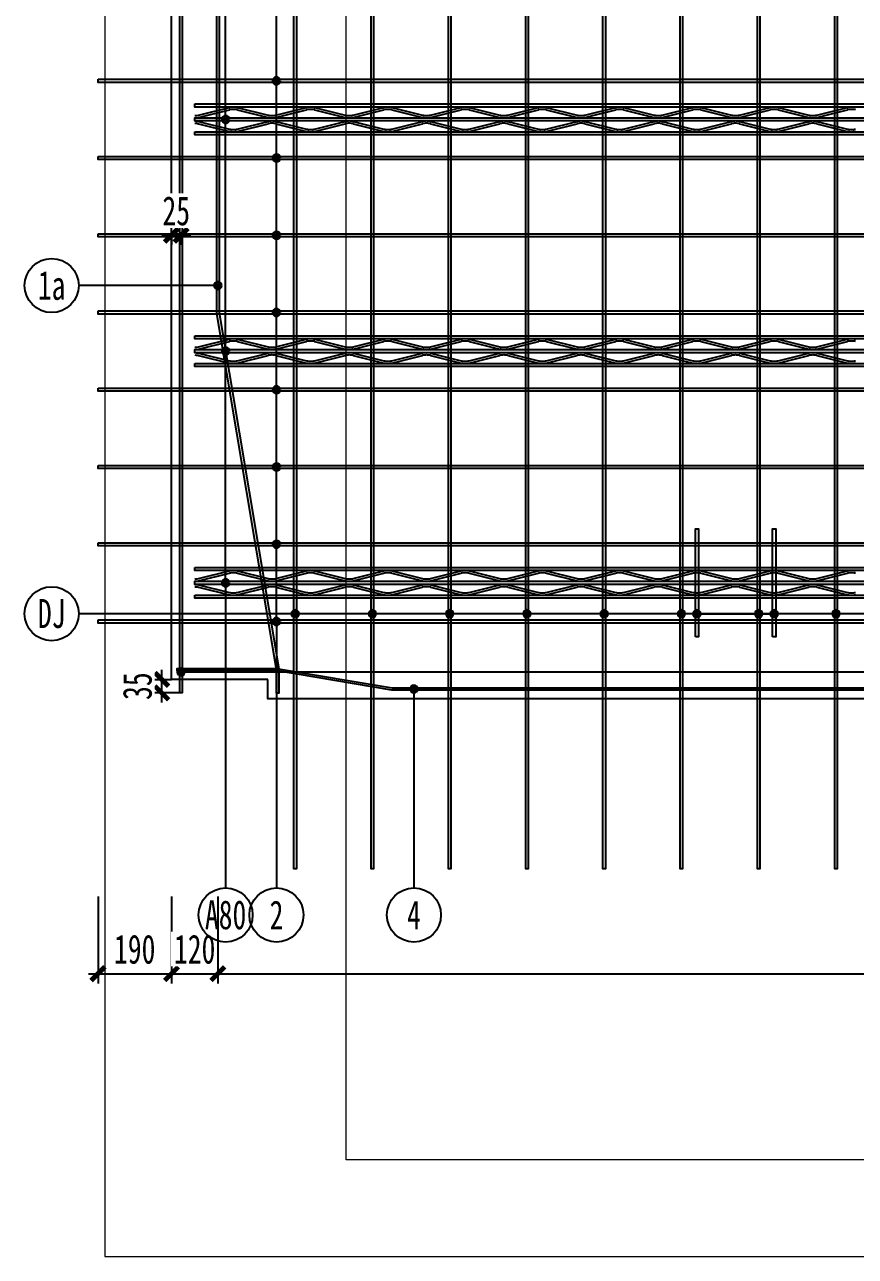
# Model space of a CAD drawing. Extents: x -524 to 129100, y -10500 to 1.
# Drawn here: x 91192 to 93343, y -10500 to -7310 of the extents above; entities that cross this region are included whole.
import ezdxf

# ---------------------------------------------------------------- set-up
doc = ezdxf.new("R2010")
doc.units = 0
doc.header["$LTSCALE"] = 250
doc.linetypes.add('BeePC_CENTER', pattern=[2, 1.25, -0.25, 0.25, -0.25])
doc.layers.get('0').update_dxf_attribs({"linetype": 'CONTINUOUS'})
doc.layers.get('Defpoints').update_dxf_attribs({"linetype": 'CONTINUOUS'})
for name, color, linetype in [('BeePC-CC', 171, 'CONTINUOUS'), ('BeePC-CCBZ', 110, 'CONTINUOUS'), ('BeePC-GJ-LEVEL', 141, 'CONTINUOUS'), ('BeePC-GJ-Truss', 185, 'CONTINUOUS'), ('BeePC-TONG-ZT', 50, 'CONTINUOUS')]:
    doc.layers.add(name, color=color, linetype=linetype)
doc.layers.add('G-ANNO-TTLB', color=7, linetype='CONTINUOUS', lineweight=9)
doc.layers.add('G-ANNO-TTLB-THIN', color=7, linetype='CONTINUOUS', lineweight=9)
doc.styles.add('BeePC_Dim', font='simfang.ttf', dxfattribs={"width": 0.7})
doc.styles.add('通用样式', font='simfang.ttf', dxfattribs={"width": 0.7})
doc.dimstyles.new('BeePC_DIM_25_25', dxfattribs={"dimtxt": 75, "dimasz": 25, "dimexe": 25, "dimexo": 0, "dimgap": 25, "dimtad": 1, "dimdec": 0, "dimzin": 0, "dimdsep": 46, "dimtxsty": 'BeePC_Dim', "dimblk": 'ARCHTICK', "dimcen": 0, "dimdle": 25, "dimclrt": 7, "dimadec": 0, "dimazin": 0, "dimtfac": 1, "dimtdec": 0, "dimtix": 1, "dimtmove": 2, "dimatfit": 3, "dimfxl": 250, "dimfxlon": 1, "dimtfill": 1, "dimtolj": 1, "dimtzin": 0, "dimarcsym": 0})

# ---------------------------------------------------------------- blocks, each defined once
blk = doc.blocks.new('A2-嗡嗡 - A2_嗡嗡-493291-DB1详图')
at = {"layer": 'G-ANNO-TTLB'}
for p, q in [((27.5, -513), (27.5, -113)), ((586.5, -513), (27.5, -513))]:
    blk.add_line(p, q, dxfattribs=at)
at = {"layer": 'G-ANNO-TTLB-THIN'}
for p, q in [((2.5, -103), (2.5, -523)), ((2.5, -523), (596.5, -523))]:
    blk.add_line(p, q, dxfattribs=at)
blk = doc.blocks.new('_ArchTick')
at = {"color": 0, "linetype": 'ByBlock', "const_width": 0.5}
blk.add_lwpolyline([(-0.71, -0.71), (0.71, 0.71)], dxfattribs=at)
blk = doc.blocks.new('*D168')
at = {"layer": 'BeePC-CCBZ', "color": 0, "lineweight": -2, "transparency": 16777216}
for p, q in [((91382.3, -9568), (91382.3, -9793)), ((91572.3, -9568), (91572.3, -9793)), ((91357.3, -9768), (91597.3, -9768))]:
    blk.add_line(p, q, dxfattribs=at)
at = {"layer": 'Defpoints', "color": 0, "transparency": 16777216}
for p in [(91572.3, -7856), (91382.3, -8856), (91572.3, -9768)]:
    blk.add_point(p, dxfattribs=at)
at = {"layer": 'BeePC-CCBZ', "color": 0, "lineweight": -2, "transparency": 16777216, "xscale": 25, "yscale": 25, "zscale": 25, "rotation": 180}
blk.add_blockref('_ArchTick', (91382.3, -9768), dxfattribs=at)
at = {"layer": 'BeePC-CCBZ', "color": 0, "lineweight": -2, "transparency": 16777216, "xscale": 25, "yscale": 25, "zscale": 25}
blk.add_blockref('_ArchTick', (91572.3, -9768), dxfattribs=at)
at = {"layer": 'BeePC-CCBZ', "color": 7, "linetype": 'BeePC_CENTER', "transparency": 16777216, "insert": (91477.3, -9705), "char_height": 75, "attachment_point": 5, "style": 'BeePC_Dim', "bg_fill": 3, "box_fill_scale": 1.1, "bg_fill_color": 256, "bg_fill_true_color": 13158600, "bg_fill_transparency": 0}
blk.add_mtext('\\A1;190', dxfattribs=at)
blk = doc.blocks.new('*D169')
at = {"layer": 'BeePC-CCBZ', "color": 0, "lineweight": -2, "transparency": 16777216}
for p, q in [((91572.3, -9568), (91572.3, -9793)), ((91692.6, -9568), (91692.6, -9793)), ((91547.3, -9768), (91717.6, -9768))]:
    blk.add_line(p, q, dxfattribs=at)
at = {"layer": 'Defpoints', "color": 0, "transparency": 16777216}
for p in [(91692.6, -7355), (91572.3, -7856), (91692.6, -9768)]:
    blk.add_point(p, dxfattribs=at)
at = {"layer": 'BeePC-CCBZ', "color": 0, "lineweight": -2, "transparency": 16777216, "xscale": 25, "yscale": 25, "zscale": 25}
blk.add_blockref('_ArchTick', (91572.3, -9768), dxfattribs=at)
at = {"layer": 'BeePC-CCBZ', "color": 0, "lineweight": -2, "transparency": 16777216, "xscale": 25, "yscale": 25, "zscale": 25, "rotation": 180}
blk.add_blockref('_ArchTick', (91692.6, -9768), dxfattribs=at)
at = {"layer": 'BeePC-CCBZ', "color": 7, "linetype": 'BeePC_CENTER', "transparency": 16777216, "insert": (91632.5, -9705), "char_height": 75, "attachment_point": 5, "style": 'BeePC_Dim', "bg_fill": 3, "box_fill_scale": 1.1, "bg_fill_color": 256, "bg_fill_true_color": 13158600, "bg_fill_transparency": 0}
blk.add_mtext('\\A1;120', dxfattribs=at)
blk = doc.blocks.new('*D170')
at = {"layer": 'BeePC-CCBZ', "color": 0, "lineweight": -2, "transparency": 16777216}
for p, q in [((91692.6, -9568), (91692.6, -9793)), ((99092.6, -9568), (99092.6, -9793)), ((91667.6, -9768), (99117.6, -9768))]:
    blk.add_line(p, q, dxfattribs=at)
at = {"layer": 'Defpoints', "color": 0, "transparency": 16777216}
for p in [(91692.6, -7355), (99092.6, -7593.5), (99092.6, -9768)]:
    blk.add_point(p, dxfattribs=at)
at = {"layer": 'BeePC-CCBZ', "color": 0, "lineweight": -2, "transparency": 16777216, "xscale": 25, "yscale": 25, "zscale": 25, "rotation": 180}
blk.add_blockref('_ArchTick', (91692.6, -9768), dxfattribs=at)
at = {"layer": 'BeePC-CCBZ', "color": 0, "lineweight": -2, "transparency": 16777216, "xscale": 25, "yscale": 25, "zscale": 25}
blk.add_blockref('_ArchTick', (99092.6, -9768), dxfattribs=at)
at = {"layer": 'BeePC-CCBZ', "color": 7, "linetype": 'BeePC_CENTER', "transparency": 16777216, "insert": (95392.6, -9705), "char_height": 75, "attachment_point": 5, "style": 'BeePC_Dim', "bg_fill": 3, "box_fill_scale": 1.1, "bg_fill_color": 256, "bg_fill_true_color": 13158600, "bg_fill_transparency": 0}
blk.add_mtext('\\A1;200x37=7400', dxfattribs=at)
blk = doc.blocks.new('*D175')
at = {"layer": 'BeePC-CCBZ', "color": 0, "lineweight": -2, "transparency": 16777216}
for p, q in [((99404.8, -9056), (99629.8, -9056)), ((99604.8, -9031), (99604.8, -9521)), ((99404.8, -9496), (99629.8, -9496))]:
    blk.add_line(p, q, dxfattribs=at)
at = {"layer": 'Defpoints', "color": 0, "transparency": 16777216}
for p in [(95382.6, -9056), (91892.6, -9496), (99604.8, -9496)]:
    blk.add_point(p, dxfattribs=at)
at = {"layer": 'BeePC-CCBZ', "color": 0, "lineweight": -2, "transparency": 16777216, "xscale": 25, "yscale": 25, "zscale": 25}
for p, rotation in [((99604.8, -9056), 90), ((99604.8, -9496), 270)]:
    blk.add_blockref('_ArchTick', p, dxfattribs=dict(at, rotation=rotation))
at = {"layer": 'BeePC-CCBZ', "color": 7, "linetype": 'BeePC_CENTER', "transparency": 16777216, "insert": (99541.9, -9276), "char_height": 75, "attachment_point": 5, "rotation": 90, "style": 'BeePC_Dim', "bg_fill": 3, "box_fill_scale": 1.1, "bg_fill_color": 256, "bg_fill_true_color": 13158600, "bg_fill_transparency": 0}
blk.add_mtext('\\A1;440', dxfattribs=at)
blk = doc.blocks.new('*D178')
at = {"layer": 'BeePC-CCBZ', "color": 0, "lineweight": -2, "transparency": 16777216}
for p, q in [((91622.3, -7856), (91547.3, -7856)), ((91572.3, -7856), (91572.3, -7881)), ((91597.3, -7856), (91597.3, -7881))]:
    blk.add_line(p, q, dxfattribs=at)
at = {"layer": 'Defpoints', "color": 0, "transparency": 16777216}
for p in [(91572.3, -7856), (91572.3, -7856), (91597.3, -7856)]:
    blk.add_point(p, dxfattribs=at)
at = {"layer": 'BeePC-CCBZ', "color": 0, "lineweight": -2, "transparency": 16777216, "xscale": 25, "yscale": 25, "zscale": 25}
blk.add_blockref('_ArchTick', (91572.3, -7856), dxfattribs=at)
at = {"layer": 'BeePC-CCBZ', "color": 0, "lineweight": -2, "transparency": 16777216, "xscale": 25, "yscale": 25, "zscale": 25, "rotation": 180}
blk.add_blockref('_ArchTick', (91597.3, -7856), dxfattribs=at)
at = {"layer": 'BeePC-CCBZ', "color": 7, "linetype": 'BeePC_CENTER', "transparency": 16777216, "insert": (91584.8, -7793), "char_height": 75, "attachment_point": 5, "style": 'BeePC_Dim', "bg_fill": 3, "box_fill_scale": 1.1, "bg_fill_color": 256, "bg_fill_true_color": 13158600, "bg_fill_transparency": 0}
blk.add_mtext('\\A1;25', dxfattribs=at)
blk = doc.blocks.new('*D180')
at = {"layer": 'BeePC-CCBZ', "color": 0, "lineweight": -2, "transparency": 16777216}
for p, q in [((91547.3, -9066), (91547.3, -8981)), ((91497.3, -9006), (91572.3, -9006)), ((91597.3, -9041), (91522.3, -9041))]:
    blk.add_line(p, q, dxfattribs=at)
at = {"layer": 'Defpoints', "color": 0, "transparency": 16777216}
for p in [(91407.3, -9006), (91547.3, -9006), (91597.3, -9041)]:
    blk.add_point(p, dxfattribs=at)
at = {"layer": 'BeePC-CCBZ', "color": 0, "lineweight": -2, "transparency": 16777216, "xscale": 25, "yscale": 25, "zscale": 25}
for p, rotation in [((91547.3, -9006), 270), ((91547.3, -9041), 90)]:
    blk.add_blockref('_ArchTick', p, dxfattribs=dict(at, rotation=rotation))
at = {"layer": 'BeePC-CCBZ', "color": 7, "linetype": 'BeePC_CENTER', "transparency": 16777216, "insert": (91484.4, -9023.5), "char_height": 75, "attachment_point": 5, "rotation": 90, "style": 'BeePC_Dim', "bg_fill": 3, "box_fill_scale": 1.1, "bg_fill_color": 256, "bg_fill_true_color": 13158600, "bg_fill_transparency": 0}
blk.add_mtext('\\A1;35', dxfattribs=at)
blk = doc.blocks.new('BeePC_TagPoint')
h = blk.add_hatch(color=256)
edge = h.paths.add_edge_path(flags=0)
edge.add_arc((0, 0), 10, 0, 180)
edge.add_arc((0, 0), 10, 180, 360)
blk.add_lwpolyline([(10, 0, 1), (-10, 0, 1)], format="xyb", close=True)

msp = doc.modelspace()

# ---------------------------------------------------------------- linework, layer by layer
at = {"layer": 'BeePC-CC'}
for centre in [(91262.3, -7986.1), (91262.3, -8836)]:
    msp.add_circle(centre, 70, dxfattribs=at)

# ---------------------------------------------------------------- block references
at = {"xscale": 25, "yscale": 25, "zscale": 25}
msp.add_blockref('A2-嗡嗡 - A2_嗡嗡-493291-DB1详图', (91337.5, 2575), dxfattribs=at)

# ---------------------------------------------------------------- texts
at = {"layer": 'BeePC-CC', "char_height": 75, "attachment_point": 5, "style": '通用样式'}
for s, insert in [('1a', (91262.3, -7986.1)), ('DJ', (91262.3, -8836))]:
    msp.add_mtext(s, dxfattribs=dict(at, insert=insert))

# ---------------------------------------------------------------- next in the draw order: linework, layer by layer
for points in [[(92928.6, -8896), (92928.6, -8616), (92936.6, -8616), (92936.6, -8896), (92928.6, -8896)], [(93128.6, -8896), (93128.6, -8616), (93136.6, -8616), (93136.6, -8896), (93128.6, -8896)]]:
    msp.add_lwpolyline(points)
at = {"layer": 'BeePC-GJ-LEVEL'}
for points in [[(91688.6, -6184.9), (91688.6, -8054.1, 0.041456), (91688.9, -8058.1), (91843.1, -8980, -0.041456), (91843.3, -8982.6), (91843.3, -9041), (91851.3, -9041), (91851.3, -8982.6, 0.041456), (91851, -8978.7), (91696.8, -8056.8, -0.041456), (91696.6, -8054.1), (91696.6, -6184.9)], [(98720.6, -9027.8), (99015.6, -8978.2, -0.041652), (99018.6, -8978), (99177.9, -8978), (99177.9, -8984), (99018.6, -8984, 0.041652), (99016.6, -8984.1), (98721.6, -9033.7, -0.041652), (98718.6, -9034), (92146.1, -9034, -0.041652), (92143.1, -9033.7), (91848.1, -8984.1, 0.041652), (91846.1, -8984), (91587.3, -8984), (91587.3, -8978), (91846.1, -8978, -0.041652), (91849.1, -8978.2), (92144.1, -9027.8, 0.041652), (92146.1, -9028), (98718.6, -9028, 0.041652), (98720.6, -9027.8)]]:
    msp.add_lwpolyline(points, format="xyb", dxfattribs=at)
for points in [[(91888.6, -6185), (91888.6, -9496), (91896.6, -9496), (91896.6, -6185)], [(92088.6, -6185), (92088.6, -9496), (92096.6, -9496), (92096.6, -6185)], [(92288.6, -6185), (92288.6, -9496), (92296.6, -9496), (92296.6, -6185)], [(92488.6, -6185), (92488.6, -9496), (92496.6, -9496), (92496.6, -6185)], [(92688.6, -6185), (92688.6, -9496), (92696.6, -9496), (92696.6, -6185)], [(92888.6, -6185), (92888.6, -9496), (92896.6, -9496), (92896.6, -6185)], [(93088.6, -6185), (93088.6, -9496), (93096.6, -9496), (93096.6, -6185)], [(93288.6, -6185), (93288.6, -9496), (93296.6, -9496), (93296.6, -6185)], [(91594.3, -9041), (91594.3, -6671), (91600.3, -6671), (91600.3, -9041), (91594.3, -9041)], [(91382.3, -7452), (99332.8, -7452), (99332.8, -7460), (91382.3, -7460), (91382.3, -7452)], [(91382.3, -7652), (99332.8, -7652), (99332.8, -7660), (91382.3, -7660), (91382.3, -7652)], [(91382.3, -7852), (99332.8, -7852), (99332.8, -7860), (91382.3, -7860), (91382.3, -7852)], [(91382.3, -8052), (99332.8, -8052), (99332.8, -8060), (91382.3, -8060), (91382.3, -8052)], [(91382.3, -8252), (99332.8, -8252), (99332.8, -8260), (91382.3, -8260), (91382.3, -8252)], [(91382.3, -8452), (99332.8, -8452), (99332.8, -8460), (91382.3, -8460), (91382.3, -8452)], [(91382.3, -8652), (99332.8, -8652), (99332.8, -8660), (91382.3, -8660), (91382.3, -8652)], [(91382.3, -8852), (99332.8, -8852), (99332.8, -8860), (91382.3, -8860), (91382.3, -8852)]]:
    msp.add_lwpolyline(points, dxfattribs=at)
at = {"layer": 'BeePC-GJ-Truss'}
for points in [[(91632.6, -7516), (99132.6, -7516), (99132.6, -7524), (91632.6, -7524), (91632.6, -7516)], [(91632.6, -7546), (91635.9, -7545.9), (91639.1, -7545.6), (91642.8, -7544.8), (91722.4, -7525.1)], [(91742.8, -7525.1), (91822.4, -7544.8)], [(91842.8, -7544.8), (91922.4, -7525.1)], [(91942.8, -7525.1), (92022.4, -7544.8)], [(92042.8, -7544.8), (92122.4, -7525.1)], [(92142.8, -7525.1), (92222.4, -7544.8)], [(92242.8, -7544.8), (92322.4, -7525.1)], [(92342.8, -7525.1), (92422.4, -7544.8)], [(92442.8, -7544.8), (92522.4, -7525.1)], [(92542.8, -7525.1), (92622.4, -7544.8)], [(92642.8, -7544.8), (92722.4, -7525.1)], [(92742.8, -7525.1), (92822.4, -7544.8)], [(92842.8, -7544.8), (92922.4, -7525.1)], [(92942.8, -7525.1), (93022.4, -7544.8)], [(93042.8, -7544.8), (93122.4, -7525.1)], [(93142.8, -7525.1), (93222.4, -7544.8)], [(93242.8, -7544.8), (93322.4, -7525.1)], [(91632.6, -7552), (99132.6, -7552), (99132.6, -7560), (91632.6, -7560), (91632.6, -7552), (91636, -7551.8), (91639.2, -7551.5), (91642.8, -7550.8), (91722.4, -7531.1)], [(91742.8, -7531.1), (91822.4, -7550.8)], [(91842.8, -7550.8), (91922.4, -7531.1)], [(91942.8, -7531.1), (92022.4, -7550.8)], [(92042.8, -7550.8), (92122.4, -7531.1)], [(92142.8, -7531.1), (92222.4, -7550.8)], [(92242.8, -7550.8), (92322.4, -7531.1)], [(92342.8, -7531.1), (92422.4, -7550.8)], [(92442.8, -7550.8), (92522.4, -7531.1)], [(92542.8, -7531.1), (92622.4, -7550.8)], [(92642.8, -7550.8), (92722.4, -7531.1)], [(92742.8, -7531.1), (92822.4, -7550.8)], [(92842.8, -7550.8), (92922.4, -7531.1)], [(92942.8, -7531.1), (93022.4, -7550.8)], [(93042.8, -7550.8), (93122.4, -7531.1)], [(93142.8, -7531.1), (93222.4, -7550.8)], [(93242.8, -7550.8), (93322.4, -7531.1)], [(91632.6, -7559.9), (91636, -7560.1), (91639.2, -7560.4), (91642.8, -7561.1), (91722.4, -7580.8)], [(91632.6, -7565.9), (91636.6, -7566), (91639.7, -7566.4), (91642.8, -7567.1), (91722.4, -7586.8)], [(91632.6, -7588), (99132.6, -7588), (99132.6, -7596), (91632.6, -7596), (91632.6, -7588)], [(91742.8, -7580.8), (91822.4, -7561.1)], [(91742.8, -7586.8), (91822.4, -7567.1)], [(91842.8, -7561.1), (91922.4, -7580.8)], [(91842.8, -7567.1), (91922.4, -7586.8)], [(91942.8, -7580.8), (92022.4, -7561.1)], [(91942.8, -7586.8), (92022.4, -7567.1)], [(92042.8, -7561.1), (92122.4, -7580.8)], [(92042.8, -7567.1), (92122.4, -7586.8)], [(92142.8, -7580.8), (92222.4, -7561.1)], [(92142.8, -7586.8), (92222.4, -7567.1)], [(92242.8, -7561.1), (92322.4, -7580.8)], [(92242.8, -7567.1), (92322.4, -7586.8)], [(92342.8, -7580.8), (92422.4, -7561.1)], [(92342.8, -7586.8), (92422.4, -7567.1)], [(92442.8, -7561.1), (92522.4, -7580.8)], [(92442.8, -7567.1), (92522.4, -7586.8)], [(92542.8, -7580.8), (92622.4, -7561.1)], [(92542.8, -7586.8), (92622.4, -7567.1)], [(92642.8, -7561.1), (92722.4, -7580.8)], [(92642.8, -7567.1), (92722.4, -7586.8)], [(92742.8, -7580.8), (92822.4, -7561.1)], [(92742.8, -7586.8), (92822.4, -7567.1)], [(92842.8, -7561.1), (92922.4, -7580.8)], [(92842.8, -7567.1), (92922.4, -7586.8)], [(92942.8, -7580.8), (93022.4, -7561.1)], [(92942.8, -7586.8), (93022.4, -7567.1)], [(93042.8, -7561.1), (93122.4, -7580.8)], [(93042.8, -7567.1), (93122.4, -7586.8)], [(93142.8, -7580.8), (93222.4, -7561.1)], [(93142.8, -7586.8), (93222.4, -7567.1)], [(93242.8, -7561.1), (93322.4, -7580.8)], [(93242.8, -7567.1), (93322.4, -7586.8)], [(91632.6, -8116), (99132.6, -8116), (99132.6, -8124), (91632.6, -8124), (91632.6, -8116)], [(91632.6, -8146), (91635.9, -8145.9), (91639.1, -8145.6), (91642.8, -8144.8), (91722.4, -8125.1)], [(91632.6, -8152), (99132.6, -8152), (99132.6, -8160), (91632.6, -8160), (91632.6, -8152), (91636, -8151.8), (91639.2, -8151.5), (91642.8, -8150.8), (91722.4, -8131.1)], [(91742.8, -8125.1), (91822.4, -8144.8)], [(91742.8, -8131.1), (91822.4, -8150.8)], [(91842.8, -8144.8), (91922.4, -8125.1)], [(91842.8, -8150.8), (91922.4, -8131.1)], [(91942.8, -8125.1), (92022.4, -8144.8)], [(91942.8, -8131.1), (92022.4, -8150.8)], [(92042.8, -8144.8), (92122.4, -8125.1)], [(92042.8, -8150.8), (92122.4, -8131.1)], [(92142.8, -8125.1), (92222.4, -8144.8)], [(92142.8, -8131.1), (92222.4, -8150.8)], [(92242.8, -8144.8), (92322.4, -8125.1)], [(92242.8, -8150.8), (92322.4, -8131.1)], [(92342.8, -8125.1), (92422.4, -8144.8)], [(92342.8, -8131.1), (92422.4, -8150.8)], [(92442.8, -8144.8), (92522.4, -8125.1)], [(92442.8, -8150.8), (92522.4, -8131.1)], [(92542.8, -8125.1), (92622.4, -8144.8)], [(92542.8, -8131.1), (92622.4, -8150.8)], [(92642.8, -8144.8), (92722.4, -8125.1)], [(92642.8, -8150.8), (92722.4, -8131.1)], [(92742.8, -8125.1), (92822.4, -8144.8)], [(92742.8, -8131.1), (92822.4, -8150.8)], [(92842.8, -8144.8), (92922.4, -8125.1)], [(92842.8, -8150.8), (92922.4, -8131.1)], [(92942.8, -8125.1), (93022.4, -8144.8)], [(92942.8, -8131.1), (93022.4, -8150.8)], [(93042.8, -8144.8), (93122.4, -8125.1)], [(93042.8, -8150.8), (93122.4, -8131.1)], [(93142.8, -8125.1), (93222.4, -8144.8)], [(93142.8, -8131.1), (93222.4, -8150.8)], [(93242.8, -8144.8), (93322.4, -8125.1)], [(93242.8, -8150.8), (93322.4, -8131.1)], [(91632.6, -8159.9), (91636, -8160.1), (91639.2, -8160.4), (91642.8, -8161.1), (91722.4, -8180.8)], [(91742.8, -8180.8), (91822.4, -8161.1)], [(91842.8, -8161.1), (91922.4, -8180.8)], [(91942.8, -8180.8), (92022.4, -8161.1)], [(92042.8, -8161.1), (92122.4, -8180.8)], [(92142.8, -8180.8), (92222.4, -8161.1)], [(92242.8, -8161.1), (92322.4, -8180.8)], [(92342.8, -8180.8), (92422.4, -8161.1)], [(92442.8, -8161.1), (92522.4, -8180.8)], [(92542.8, -8180.8), (92622.4, -8161.1)], [(92642.8, -8161.1), (92722.4, -8180.8)], [(92742.8, -8180.8), (92822.4, -8161.1)], [(92842.8, -8161.1), (92922.4, -8180.8)], [(92942.8, -8180.8), (93022.4, -8161.1)], [(93042.8, -8161.1), (93122.4, -8180.8)], [(93142.8, -8180.8), (93222.4, -8161.1)], [(93242.8, -8161.1), (93322.4, -8180.8)], [(91632.6, -8165.9), (91636.6, -8166), (91639.7, -8166.4), (91642.8, -8167.1), (91722.4, -8186.8)], [(91632.6, -8188), (99132.6, -8188), (99132.6, -8196), (91632.6, -8196), (91632.6, -8188)], [(91742.8, -8186.8), (91822.4, -8167.1)], [(91842.8, -8167.1), (91922.4, -8186.8)], [(91942.8, -8186.8), (92022.4, -8167.1)], [(92042.8, -8167.1), (92122.4, -8186.8)], [(92142.8, -8186.8), (92222.4, -8167.1)], [(92242.8, -8167.1), (92322.4, -8186.8)], [(92342.8, -8186.8), (92422.4, -8167.1)], [(92442.8, -8167.1), (92522.4, -8186.8)], [(92542.8, -8186.8), (92622.4, -8167.1)], [(92642.8, -8167.1), (92722.4, -8186.8)], [(92742.8, -8186.8), (92822.4, -8167.1)], [(92842.8, -8167.1), (92922.4, -8186.8)], [(92942.8, -8186.8), (93022.4, -8167.1)], [(93042.8, -8167.1), (93122.4, -8186.8)], [(93142.8, -8186.8), (93222.4, -8167.1)], [(93242.8, -8167.1), (93322.4, -8186.8)], [(91632.6, -8716), (99132.6, -8716), (99132.6, -8724), (91632.6, -8724), (91632.6, -8716)], [(91632.6, -8746), (91635.9, -8745.9), (91639.1, -8745.6), (91642.8, -8744.8), (91722.4, -8725.1)], [(91632.6, -8752), (99132.6, -8752), (99132.6, -8760), (91632.6, -8760), (91632.6, -8752), (91636, -8751.8), (91639.2, -8751.5), (91642.8, -8750.8), (91722.4, -8731.1)], [(91742.8, -8725.1), (91822.4, -8744.8)], [(91742.8, -8731.1), (91822.4, -8750.8)], [(91842.8, -8744.8), (91922.4, -8725.1)], [(91842.8, -8750.8), (91922.4, -8731.1)], [(91942.8, -8725.1), (92022.4, -8744.8)], [(91942.8, -8731.1), (92022.4, -8750.8)], [(92042.8, -8744.8), (92122.4, -8725.1)], [(92042.8, -8750.8), (92122.4, -8731.1)], [(92142.8, -8725.1), (92222.4, -8744.8)], [(92142.8, -8731.1), (92222.4, -8750.8)], [(92242.8, -8744.8), (92322.4, -8725.1)], [(92242.8, -8750.8), (92322.4, -8731.1)], [(92342.8, -8725.1), (92422.4, -8744.8)], [(92342.8, -8731.1), (92422.4, -8750.8)], [(92442.8, -8744.8), (92522.4, -8725.1)], [(92442.8, -8750.8), (92522.4, -8731.1)], [(92542.8, -8725.1), (92622.4, -8744.8)], [(92542.8, -8731.1), (92622.4, -8750.8)], [(92642.8, -8744.8), (92722.4, -8725.1)], [(92642.8, -8750.8), (92722.4, -8731.1)], [(92742.8, -8725.1), (92822.4, -8744.8)], [(92742.8, -8731.1), (92822.4, -8750.8)], [(92842.8, -8744.8), (92922.4, -8725.1)], [(92842.8, -8750.8), (92922.4, -8731.1)], [(92942.8, -8725.1), (93022.4, -8744.8)], [(92942.8, -8731.1), (93022.4, -8750.8)], [(93042.8, -8744.8), (93122.4, -8725.1)], [(93042.8, -8750.8), (93122.4, -8731.1)], [(93142.8, -8725.1), (93222.4, -8744.8)], [(93142.8, -8731.1), (93222.4, -8750.8)], [(93242.8, -8744.8), (93322.4, -8725.1)], [(93242.8, -8750.8), (93322.4, -8731.1)], [(91632.6, -8759.9), (91636, -8760.1), (91639.2, -8760.4), (91642.8, -8761.1), (91722.4, -8780.8)], [(91632.6, -8765.9), (91636.6, -8766), (91639.7, -8766.4), (91642.8, -8767.1), (91722.4, -8786.8)], [(91742.8, -8780.8), (91822.4, -8761.1)], [(91742.8, -8786.8), (91822.4, -8767.1)], [(91842.8, -8761.1), (91922.4, -8780.8)], [(91842.8, -8767.1), (91922.4, -8786.8)], [(91942.8, -8780.8), (92022.4, -8761.1)], [(91942.8, -8786.8), (92022.4, -8767.1)], [(92042.8, -8761.1), (92122.4, -8780.8)], [(92042.8, -8767.1), (92122.4, -8786.8)], [(92142.8, -8780.8), (92222.4, -8761.1)], [(92142.8, -8786.8), (92222.4, -8767.1)], [(92242.8, -8761.1), (92322.4, -8780.8)], [(92242.8, -8767.1), (92322.4, -8786.8)], [(92342.8, -8780.8), (92422.4, -8761.1)], [(92342.8, -8786.8), (92422.4, -8767.1)], [(92442.8, -8761.1), (92522.4, -8780.8)], [(92442.8, -8767.1), (92522.4, -8786.8)], [(92542.8, -8780.8), (92622.4, -8761.1)], [(92542.8, -8786.8), (92622.4, -8767.1)], [(92642.8, -8761.1), (92722.4, -8780.8)], [(92642.8, -8767.1), (92722.4, -8786.8)], [(92742.8, -8780.8), (92822.4, -8761.1)], [(92742.8, -8786.8), (92822.4, -8767.1)], [(92842.8, -8761.1), (92922.4, -8780.8)], [(92842.8, -8767.1), (92922.4, -8786.8)], [(92942.8, -8780.8), (93022.4, -8761.1)], [(92942.8, -8786.8), (93022.4, -8767.1)], [(93042.8, -8761.1), (93122.4, -8780.8)], [(93042.8, -8767.1), (93122.4, -8786.8)], [(93142.8, -8780.8), (93222.4, -8761.1)], [(93142.8, -8786.8), (93222.4, -8767.1)], [(93242.8, -8761.1), (93322.4, -8780.8)], [(93242.8, -8767.1), (93322.4, -8786.8)], [(91632.6, -8788), (99132.6, -8788), (99132.6, -8796), (91632.6, -8796), (91632.6, -8788)]]:
    msp.add_lwpolyline(points, dxfattribs=at)
for centre, major_axis, start_param, end_param in [((91733.8, -7529.1), (18, 0), 1.635672, 2.256488), ((91731.4, -7529.1), (18, 0), 0.885104, 1.50592), ((91933.8, -7529.1), (18, 0), 1.635672, 2.256488), ((91931.4, -7529.1), (18, 0), 0.885104, 1.50592), ((92133.8, -7529.1), (18, 0), 1.635672, 2.256488), ((92131.4, -7529.1), (18, 0), 0.885104, 1.50592), ((92333.8, -7529.1), (18, 0), 1.635672, 2.256488), ((92331.4, -7529.1), (18, 0), 0.885104, 1.50592), ((92533.8, -7529.1), (18, 0), 1.635672, 2.256488), ((92531.4, -7529.1), (18, 0), 0.885104, 1.50592), ((92733.8, -7529.1), (18, 0), 1.635672, 2.256488), ((92731.4, -7529.1), (18, 0), 0.885104, 1.50592), ((92933.8, -7529.1), (18, 0), 1.635672, 2.256488), ((92931.4, -7529.1), (18, 0), 0.885104, 1.50592), ((93133.8, -7529.1), (18, 0), 1.635672, 2.256488), ((93131.4, -7529.1), (18, 0), 0.885104, 1.50592), ((93333.8, -7529.1), (18, 0), 1.635672, 2.256488), ((93331.4, -7529.1), (18, 0), 0.885104, 1.50592), ((91731.4, -7533.4), (12, 0), 1.470144, 2.422017), ((91733.8, -7533.4), (12, 0), 0.719576, 1.671449), ((91831.4, -7542.5), (12, 0), 3.861169, 4.813041), ((91833.8, -7546.8), (18, 0), 4.026697, 4.647513), ((91833.8, -7542.5), (12, 0), 4.611737, 5.563609), ((91831.4, -7546.8), (18, 0), 4.777265, 5.398081), ((91931.4, -7533.4), (12, 0), 1.470144, 2.422017), ((91933.8, -7533.4), (12, 0), 0.719576, 1.671449), ((92031.4, -7542.5), (12, 0), 3.861169, 4.813041), ((92033.8, -7546.8), (18, 0), 4.026697, 4.647513), ((92033.8, -7542.5), (12, 0), 4.611737, 5.563609), ((92031.4, -7546.8), (18, 0), 4.777265, 5.398081), ((92131.4, -7533.4), (12, 0), 1.470144, 2.422017), ((92133.8, -7533.4), (12, 0), 0.719576, 1.671449), ((92231.4, -7542.5), (12, 0), 3.861169, 4.813041), ((92233.8, -7546.8), (18, 0), 4.026697, 4.647513), ((92233.8, -7542.5), (12, 0), 4.611737, 5.563609), ((92231.4, -7546.8), (18, 0), 4.777265, 5.398081), ((92331.4, -7533.4), (12, 0), 1.470144, 2.422017), ((92333.8, -7533.4), (12, 0), 0.719576, 1.671449), ((92431.4, -7542.5), (12, 0), 3.861169, 4.813041), ((92433.8, -7546.8), (18, 0), 4.026697, 4.647513), ((92433.8, -7542.5), (12, 0), 4.611737, 5.563609), ((92431.4, -7546.8), (18, 0), 4.777265, 5.398081), ((92531.4, -7533.4), (12, 0), 1.470144, 2.422017), ((92533.8, -7533.4), (12, 0), 0.719576, 1.671449), ((92631.4, -7542.5), (12, 0), 3.861169, 4.813041), ((92633.8, -7546.8), (18, 0), 4.026697, 4.647513), ((92633.8, -7542.5), (12, 0), 4.611737, 5.563609), ((92631.4, -7546.8), (18, 0), 4.777265, 5.398081), ((92731.4, -7533.4), (12, 0), 1.470144, 2.422017), ((92733.8, -7533.4), (12, 0), 0.719576, 1.671449), ((92831.4, -7542.5), (12, 0), 3.861169, 4.813041), ((92833.8, -7546.8), (18, 0), 4.026697, 4.647513), ((92833.8, -7542.5), (12, 0), 4.611737, 5.563609), ((92831.4, -7546.8), (18, 0), 4.777265, 5.398081), ((92931.4, -7533.4), (12, 0), 1.470144, 2.422017), ((92933.8, -7533.4), (12, 0), 0.719576, 1.671449), ((93031.4, -7542.5), (12, 0), 3.861169, 4.813041), ((93033.8, -7546.8), (18, 0), 4.026697, 4.647513), ((93033.8, -7542.5), (12, 0), 4.611737, 5.563609), ((93031.4, -7546.8), (18, 0), 4.777265, 5.398081), ((93131.4, -7533.4), (12, 0), 1.470144, 2.422017), ((93133.8, -7533.4), (12, 0), 0.719576, 1.671449), ((93231.4, -7542.5), (12, 0), 3.861169, 4.813041), ((93233.8, -7546.8), (18, 0), 4.026697, 4.647513), ((93233.8, -7542.5), (12, 0), 4.611737, 5.563609), ((93231.4, -7546.8), (18, 0), 4.777265, 5.398081), ((93331.4, -7533.4), (12, 0), 1.470144, 2.422017), ((93333.8, -7533.4), (12, 0), 0.719576, 1.671449), ((91731.4, -7578.5), (12, 0), 3.861169, 4.813041), ((91733.8, -7582.8), (18, 0), 4.026697, 4.647513), ((91733.8, -7578.5), (12, 0), 4.611737, 5.563609), ((91731.4, -7582.8), (18, 0), 4.777265, 5.398081), ((91833.8, -7565.1), (18, 0), 1.635672, 2.256488), ((91831.4, -7569.4), (12, 0), 1.470144, 2.422017), ((91831.4, -7565.1), (18, 0), 0.885104, 1.50592), ((91833.8, -7569.4), (12, 0), 0.719576, 1.671449), ((91931.4, -7578.5), (12, 0), 3.861169, 4.813041), ((91933.8, -7582.8), (18, 0), 4.026697, 4.647513), ((91933.8, -7578.5), (12, 0), 4.611737, 5.563609), ((91931.4, -7582.8), (18, 0), 4.777265, 5.398081), ((92033.8, -7565.1), (18, 0), 1.635672, 2.256488), ((92031.4, -7569.4), (12, 0), 1.470144, 2.422017), ((92031.4, -7565.1), (18, 0), 0.885104, 1.50592), ((92033.8, -7569.4), (12, 0), 0.719576, 1.671449), ((92131.4, -7578.5), (12, 0), 3.861169, 4.813041), ((92133.8, -7582.8), (18, 0), 4.026697, 4.647513), ((92133.8, -7578.5), (12, 0), 4.611737, 5.563609), ((92131.4, -7582.8), (18, 0), 4.777265, 5.398081), ((92233.8, -7565.1), (18, 0), 1.635672, 2.256488), ((92231.4, -7569.4), (12, 0), 1.470144, 2.422017), ((92231.4, -7565.1), (18, 0), 0.885104, 1.50592), ((92233.8, -7569.4), (12, 0), 0.719576, 1.671449), ((92331.4, -7578.5), (12, 0), 3.861169, 4.813041), ((92333.8, -7582.8), (18, 0), 4.026697, 4.647513), ((92333.8, -7578.5), (12, 0), 4.611737, 5.563609), ((92331.4, -7582.8), (18, 0), 4.777265, 5.398081), ((92433.8, -7565.1), (18, 0), 1.635672, 2.256488), ((92431.4, -7569.4), (12, 0), 1.470144, 2.422017), ((92431.4, -7565.1), (18, 0), 0.885104, 1.50592), ((92433.8, -7569.4), (12, 0), 0.719576, 1.671449), ((92531.4, -7578.5), (12, 0), 3.861169, 4.813041), ((92533.8, -7582.8), (18, 0), 4.026697, 4.647513), ((92533.8, -7578.5), (12, 0), 4.611737, 5.563609), ((92531.4, -7582.8), (18, 0), 4.777265, 5.398081), ((92633.8, -7565.1), (18, 0), 1.635672, 2.256488), ((92631.4, -7569.4), (12, 0), 1.470144, 2.422017), ((92631.4, -7565.1), (18, 0), 0.885104, 1.50592), ((92633.8, -7569.4), (12, 0), 0.719576, 1.671449), ((92731.4, -7578.5), (12, 0), 3.861169, 4.813041), ((92733.8, -7582.8), (18, 0), 4.026697, 4.647513), ((92733.8, -7578.5), (12, 0), 4.611737, 5.563609), ((92731.4, -7582.8), (18, 0), 4.777265, 5.398081), ((92833.8, -7565.1), (18, 0), 1.635672, 2.256488), ((92831.4, -7569.4), (12, 0), 1.470144, 2.422017), ((92831.4, -7565.1), (18, 0), 0.885104, 1.50592), ((92833.8, -7569.4), (12, 0), 0.719576, 1.671449), ((92931.4, -7578.5), (12, 0), 3.861169, 4.813041), ((92933.8, -7582.8), (18, 0), 4.026697, 4.647513), ((92933.8, -7578.5), (12, 0), 4.611737, 5.563609), ((92931.4, -7582.8), (18, 0), 4.777265, 5.398081), ((93033.8, -7565.1), (18, 0), 1.635672, 2.256488), ((93031.4, -7569.4), (12, 0), 1.470144, 2.422017), ((93031.4, -7565.1), (18, 0), 0.885104, 1.50592), ((93033.8, -7569.4), (12, 0), 0.719576, 1.671449), ((93131.4, -7578.5), (12, 0), 3.861169, 4.813041), ((93133.8, -7582.8), (18, 0), 4.026697, 4.647513), ((93133.8, -7578.5), (12, 0), 4.611737, 5.563609), ((93131.4, -7582.8), (18, 0), 4.777265, 5.398081), ((93233.8, -7565.1), (18, 0), 1.635672, 2.256488), ((93231.4, -7569.4), (12, 0), 1.470144, 2.422017), ((93231.4, -7565.1), (18, 0), 0.885104, 1.50592), ((93233.8, -7569.4), (12, 0), 0.719576, 1.671449), ((93331.4, -7578.5), (12, 0), 3.861169, 4.813041), ((93333.8, -7582.8), (18, 0), 4.026697, 4.647513), ((93333.8, -7578.5), (12, 0), 4.611737, 5.563609), ((93331.4, -7582.8), (18, 0), 4.777265, 5.398081), ((91733.8, -8129.1), (18, 0), 1.635672, 2.256488), ((91731.4, -8133.4), (12, 0), 1.470144, 2.422017), ((91731.4, -8129.1), (18, 0), 0.885104, 1.50592), ((91733.8, -8133.4), (12, 0), 0.719576, 1.671449), ((91933.8, -8129.1), (18, 0), 1.635672, 2.256488), ((91931.4, -8133.4), (12, 0), 1.470144, 2.422017), ((91931.4, -8129.1), (18, 0), 0.885104, 1.50592), ((91933.8, -8133.4), (12, 0), 0.719576, 1.671449), ((92133.8, -8129.1), (18, 0), 1.635672, 2.256488), ((92131.4, -8133.4), (12, 0), 1.470144, 2.422017), ((92131.4, -8129.1), (18, 0), 0.885104, 1.50592), ((92133.8, -8133.4), (12, 0), 0.719576, 1.671449), ((92333.8, -8129.1), (18, 0), 1.635672, 2.256488), ((92331.4, -8133.4), (12, 0), 1.470144, 2.422017), ((92331.4, -8129.1), (18, 0), 0.885104, 1.50592), ((92333.8, -8133.4), (12, 0), 0.719576, 1.671449), ((92533.8, -8129.1), (18, 0), 1.635672, 2.256488), ((92531.4, -8133.4), (12, 0), 1.470144, 2.422017), ((92531.4, -8129.1), (18, 0), 0.885104, 1.50592), ((92533.8, -8133.4), (12, 0), 0.719576, 1.671449), ((92733.8, -8129.1), (18, 0), 1.635672, 2.256488), ((92731.4, -8133.4), (12, 0), 1.470144, 2.422017), ((92731.4, -8129.1), (18, 0), 0.885104, 1.50592), ((92733.8, -8133.4), (12, 0), 0.719576, 1.671449), ((92933.8, -8129.1), (18, 0), 1.635672, 2.256488), ((92931.4, -8133.4), (12, 0), 1.470144, 2.422017), ((92931.4, -8129.1), (18, 0), 0.885104, 1.50592), ((92933.8, -8133.4), (12, 0), 0.719576, 1.671449), ((93133.8, -8129.1), (18, 0), 1.635672, 2.256488), ((93131.4, -8133.4), (12, 0), 1.470144, 2.422017), ((93131.4, -8129.1), (18, 0), 0.885104, 1.50592), ((93133.8, -8133.4), (12, 0), 0.719576, 1.671449), ((93333.8, -8129.1), (18, 0), 1.635672, 2.256488), ((93331.4, -8133.4), (12, 0), 1.470144, 2.422017), ((93331.4, -8129.1), (18, 0), 0.885104, 1.50592), ((93333.8, -8133.4), (12, 0), 0.719576, 1.671449), ((91831.4, -8142.5), (12, 0), 3.861169, 4.813041), ((91833.8, -8146.8), (18, 0), 4.026697, 4.647513), ((91833.8, -8165.1), (18, 0), 1.635672, 2.256488), ((91833.8, -8142.5), (12, 0), 4.611737, 5.563609), ((91831.4, -8146.8), (18, 0), 4.777265, 5.398081), ((91831.4, -8165.1), (18, 0), 0.885104, 1.50592), ((92031.4, -8142.5), (12, 0), 3.861169, 4.813041), ((92033.8, -8146.8), (18, 0), 4.026697, 4.647513), ((92033.8, -8165.1), (18, 0), 1.635672, 2.256488), ((92033.8, -8142.5), (12, 0), 4.611737, 5.563609), ((92031.4, -8146.8), (18, 0), 4.777265, 5.398081), ((92031.4, -8165.1), (18, 0), 0.885104, 1.50592), ((92231.4, -8142.5), (12, 0), 3.861169, 4.813041), ((92233.8, -8146.8), (18, 0), 4.026697, 4.647513), ((92233.8, -8165.1), (18, 0), 1.635672, 2.256488), ((92233.8, -8142.5), (12, 0), 4.611737, 5.563609), ((92231.4, -8146.8), (18, 0), 4.777265, 5.398081), ((92231.4, -8165.1), (18, 0), 0.885104, 1.50592), ((92431.4, -8142.5), (12, 0), 3.861169, 4.813041), ((92433.8, -8146.8), (18, 0), 4.026697, 4.647513), ((92433.8, -8165.1), (18, 0), 1.635672, 2.256488), ((92433.8, -8142.5), (12, 0), 4.611737, 5.563609), ((92431.4, -8146.8), (18, 0), 4.777265, 5.398081), ((92431.4, -8165.1), (18, 0), 0.885104, 1.50592), ((92631.4, -8142.5), (12, 0), 3.861169, 4.813041), ((92633.8, -8146.8), (18, 0), 4.026697, 4.647513), ((92633.8, -8165.1), (18, 0), 1.635672, 2.256488), ((92633.8, -8142.5), (12, 0), 4.611737, 5.563609), ((92631.4, -8146.8), (18, 0), 4.777265, 5.398081), ((92631.4, -8165.1), (18, 0), 0.885104, 1.50592), ((92831.4, -8142.5), (12, 0), 3.861169, 4.813041), ((92833.8, -8146.8), (18, 0), 4.026697, 4.647513), ((92833.8, -8165.1), (18, 0), 1.635672, 2.256488), ((92833.8, -8142.5), (12, 0), 4.611737, 5.563609), ((92831.4, -8146.8), (18, 0), 4.777265, 5.398081), ((92831.4, -8165.1), (18, 0), 0.885104, 1.50592), ((93031.4, -8142.5), (12, 0), 3.861169, 4.813041), ((93033.8, -8146.8), (18, 0), 4.026697, 4.647513), ((93033.8, -8165.1), (18, 0), 1.635672, 2.256488), ((93033.8, -8142.5), (12, 0), 4.611737, 5.563609), ((93031.4, -8146.8), (18, 0), 4.777265, 5.398081), ((93031.4, -8165.1), (18, 0), 0.885104, 1.50592), ((93231.4, -8142.5), (12, 0), 3.861169, 4.813041), ((93233.8, -8146.8), (18, 0), 4.026697, 4.647513), ((93233.8, -8165.1), (18, 0), 1.635672, 2.256488), ((93233.8, -8142.5), (12, 0), 4.611737, 5.563609), ((93231.4, -8146.8), (18, 0), 4.777265, 5.398081), ((93231.4, -8165.1), (18, 0), 0.885104, 1.50592), ((91731.4, -8178.5), (12, 0), 3.861169, 4.813041), ((91733.8, -8182.8), (18, 0), 4.026697, 4.647513), ((91733.8, -8178.5), (12, 0), 4.611737, 5.563609), ((91731.4, -8182.8), (18, 0), 4.777265, 5.398081), ((91831.4, -8169.4), (12, 0), 1.470144, 2.422017), ((91833.8, -8169.4), (12, 0), 0.719576, 1.671449), ((91931.4, -8178.5), (12, 0), 3.861169, 4.813041), ((91933.8, -8182.8), (18, 0), 4.026697, 4.647513), ((91933.8, -8178.5), (12, 0), 4.611737, 5.563609), ((91931.4, -8182.8), (18, 0), 4.777265, 5.398081), ((92031.4, -8169.4), (12, 0), 1.470144, 2.422017), ((92033.8, -8169.4), (12, 0), 0.719576, 1.671449), ((92131.4, -8178.5), (12, 0), 3.861169, 4.813041), ((92133.8, -8182.8), (18, 0), 4.026697, 4.647513), ((92133.8, -8178.5), (12, 0), 4.611737, 5.563609), ((92131.4, -8182.8), (18, 0), 4.777265, 5.398081), ((92231.4, -8169.4), (12, 0), 1.470144, 2.422017), ((92233.8, -8169.4), (12, 0), 0.719576, 1.671449), ((92331.4, -8178.5), (12, 0), 3.861169, 4.813041), ((92333.8, -8182.8), (18, 0), 4.026697, 4.647513), ((92333.8, -8178.5), (12, 0), 4.611737, 5.563609), ((92331.4, -8182.8), (18, 0), 4.777265, 5.398081), ((92431.4, -8169.4), (12, 0), 1.470144, 2.422017), ((92433.8, -8169.4), (12, 0), 0.719576, 1.671449), ((92531.4, -8178.5), (12, 0), 3.861169, 4.813041), ((92533.8, -8182.8), (18, 0), 4.026697, 4.647513), ((92533.8, -8178.5), (12, 0), 4.611737, 5.563609), ((92531.4, -8182.8), (18, 0), 4.777265, 5.398081), ((92631.4, -8169.4), (12, 0), 1.470144, 2.422017), ((92633.8, -8169.4), (12, 0), 0.719576, 1.671449), ((92731.4, -8178.5), (12, 0), 3.861169, 4.813041), ((92733.8, -8182.8), (18, 0), 4.026697, 4.647513), ((92733.8, -8178.5), (12, 0), 4.611737, 5.563609), ((92731.4, -8182.8), (18, 0), 4.777265, 5.398081), ((92831.4, -8169.4), (12, 0), 1.470144, 2.422017), ((92833.8, -8169.4), (12, 0), 0.719576, 1.671449), ((92931.4, -8178.5), (12, 0), 3.861169, 4.813041), ((92933.8, -8182.8), (18, 0), 4.026697, 4.647513), ((92933.8, -8178.5), (12, 0), 4.611737, 5.563609), ((92931.4, -8182.8), (18, 0), 4.777265, 5.398081), ((93031.4, -8169.4), (12, 0), 1.470144, 2.422017), ((93033.8, -8169.4), (12, 0), 0.719576, 1.671449), ((93131.4, -8178.5), (12, 0), 3.861169, 4.813041), ((93133.8, -8182.8), (18, 0), 4.026697, 4.647513), ((93133.8, -8178.5), (12, 0), 4.611737, 5.563609), ((93131.4, -8182.8), (18, 0), 4.777265, 5.398081), ((93231.4, -8169.4), (12, 0), 1.470144, 2.422017), ((93233.8, -8169.4), (12, 0), 0.719576, 1.671449), ((93331.4, -8178.5), (12, 0), 3.861169, 4.813041), ((93333.8, -8182.8), (18, 0), 4.026697, 4.647513), ((93333.8, -8178.5), (12, 0), 4.611737, 5.563609), ((93331.4, -8182.8), (18, 0), 4.777265, 5.398081), ((91733.8, -8729.1), (18, 0), 1.635672, 2.256488), ((91731.4, -8733.4), (12, 0), 1.470144, 2.422017), ((91731.4, -8729.1), (18, 0), 0.885104, 1.50592), ((91733.8, -8733.4), (12, 0), 0.719576, 1.671449), ((91933.8, -8729.1), (18, 0), 1.635672, 2.256488), ((91931.4, -8733.4), (12, 0), 1.470144, 2.422017), ((91931.4, -8729.1), (18, 0), 0.885104, 1.50592), ((91933.8, -8733.4), (12, 0), 0.719576, 1.671449), ((92133.8, -8729.1), (18, 0), 1.635672, 2.256488), ((92131.4, -8733.4), (12, 0), 1.470144, 2.422017), ((92131.4, -8729.1), (18, 0), 0.885104, 1.50592), ((92133.8, -8733.4), (12, 0), 0.719576, 1.671449), ((92333.8, -8729.1), (18, 0), 1.635672, 2.256488), ((92331.4, -8733.4), (12, 0), 1.470144, 2.422017), ((92331.4, -8729.1), (18, 0), 0.885104, 1.50592), ((92333.8, -8733.4), (12, 0), 0.719576, 1.671449), ((92533.8, -8729.1), (18, 0), 1.635672, 2.256488), ((92531.4, -8733.4), (12, 0), 1.470144, 2.422017), ((92531.4, -8729.1), (18, 0), 0.885104, 1.50592), ((92533.8, -8733.4), (12, 0), 0.719576, 1.671449), ((92733.8, -8729.1), (18, 0), 1.635672, 2.256488), ((92731.4, -8733.4), (12, 0), 1.470144, 2.422017), ((92731.4, -8729.1), (18, 0), 0.885104, 1.50592), ((92733.8, -8733.4), (12, 0), 0.719576, 1.671449), ((92933.8, -8729.1), (18, 0), 1.635672, 2.256488), ((92931.4, -8733.4), (12, 0), 1.470144, 2.422017), ((92931.4, -8729.1), (18, 0), 0.885104, 1.50592), ((92933.8, -8733.4), (12, 0), 0.719576, 1.671449), ((93133.8, -8729.1), (18, 0), 1.635672, 2.256488), ((93131.4, -8733.4), (12, 0), 1.470144, 2.422017), ((93131.4, -8729.1), (18, 0), 0.885104, 1.50592), ((93133.8, -8733.4), (12, 0), 0.719576, 1.671449), ((93333.8, -8729.1), (18, 0), 1.635672, 2.256488), ((93331.4, -8733.4), (12, 0), 1.470144, 2.422017), ((93331.4, -8729.1), (18, 0), 0.885104, 1.50592), ((93333.8, -8733.4), (12, 0), 0.719576, 1.671449), ((91831.4, -8742.5), (12, 0), 3.861169, 4.813041), ((91833.8, -8746.8), (18, 0), 4.026697, 4.647513), ((91833.8, -8765.1), (18, 0), 1.635672, 2.256488), ((91831.4, -8769.4), (12, 0), 1.470144, 2.422017), ((91833.8, -8742.5), (12, 0), 4.611737, 5.563609), ((91831.4, -8746.8), (18, 0), 4.777265, 5.398081), ((91831.4, -8765.1), (18, 0), 0.885104, 1.50592), ((91833.8, -8769.4), (12, 0), 0.719576, 1.671449), ((92031.4, -8742.5), (12, 0), 3.861169, 4.813041), ((92033.8, -8746.8), (18, 0), 4.026697, 4.647513), ((92033.8, -8765.1), (18, 0), 1.635672, 2.256488), ((92031.4, -8769.4), (12, 0), 1.470144, 2.422017), ((92033.8, -8742.5), (12, 0), 4.611737, 5.563609), ((92031.4, -8746.8), (18, 0), 4.777265, 5.398081), ((92031.4, -8765.1), (18, 0), 0.885104, 1.50592), ((92033.8, -8769.4), (12, 0), 0.719576, 1.671449), ((92231.4, -8742.5), (12, 0), 3.861169, 4.813041), ((92233.8, -8746.8), (18, 0), 4.026697, 4.647513), ((92233.8, -8765.1), (18, 0), 1.635672, 2.256488), ((92231.4, -8769.4), (12, 0), 1.470144, 2.422017), ((92233.8, -8742.5), (12, 0), 4.611737, 5.563609), ((92231.4, -8746.8), (18, 0), 4.777265, 5.398081), ((92231.4, -8765.1), (18, 0), 0.885104, 1.50592), ((92233.8, -8769.4), (12, 0), 0.719576, 1.671449), ((92431.4, -8742.5), (12, 0), 3.861169, 4.813041), ((92433.8, -8746.8), (18, 0), 4.026697, 4.647513), ((92433.8, -8765.1), (18, 0), 1.635672, 2.256488), ((92431.4, -8769.4), (12, 0), 1.470144, 2.422017), ((92433.8, -8742.5), (12, 0), 4.611737, 5.563609), ((92431.4, -8746.8), (18, 0), 4.777265, 5.398081), ((92431.4, -8765.1), (18, 0), 0.885104, 1.50592), ((92433.8, -8769.4), (12, 0), 0.719576, 1.671449), ((92631.4, -8742.5), (12, 0), 3.861169, 4.813041), ((92633.8, -8746.8), (18, 0), 4.026697, 4.647513), ((92633.8, -8765.1), (18, 0), 1.635672, 2.256488), ((92631.4, -8769.4), (12, 0), 1.470144, 2.422017), ((92633.8, -8742.5), (12, 0), 4.611737, 5.563609), ((92631.4, -8746.8), (18, 0), 4.777265, 5.398081), ((92631.4, -8765.1), (18, 0), 0.885104, 1.50592), ((92633.8, -8769.4), (12, 0), 0.719576, 1.671449), ((92831.4, -8742.5), (12, 0), 3.861169, 4.813041), ((92833.8, -8746.8), (18, 0), 4.026697, 4.647513), ((92833.8, -8765.1), (18, 0), 1.635672, 2.256488), ((92831.4, -8769.4), (12, 0), 1.470144, 2.422017), ((92833.8, -8742.5), (12, 0), 4.611737, 5.563609), ((92831.4, -8746.8), (18, 0), 4.777265, 5.398081), ((92831.4, -8765.1), (18, 0), 0.885104, 1.50592), ((92833.8, -8769.4), (12, 0), 0.719576, 1.671449), ((93031.4, -8742.5), (12, 0), 3.861169, 4.813041), ((93033.8, -8746.8), (18, 0), 4.026697, 4.647513), ((93033.8, -8765.1), (18, 0), 1.635672, 2.256488), ((93031.4, -8769.4), (12, 0), 1.470144, 2.422017), ((93033.8, -8742.5), (12, 0), 4.611737, 5.563609), ((93031.4, -8746.8), (18, 0), 4.777265, 5.398081), ((93031.4, -8765.1), (18, 0), 0.885104, 1.50592), ((93033.8, -8769.4), (12, 0), 0.719576, 1.671449), ((93231.4, -8742.5), (12, 0), 3.861169, 4.813041), ((93233.8, -8746.8), (18, 0), 4.026697, 4.647513), ((93233.8, -8765.1), (18, 0), 1.635672, 2.256488), ((93231.4, -8769.4), (12, 0), 1.470144, 2.422017), ((93233.8, -8742.5), (12, 0), 4.611737, 5.563609), ((93231.4, -8746.8), (18, 0), 4.777265, 5.398081), ((93231.4, -8765.1), (18, 0), 0.885104, 1.50592), ((93233.8, -8769.4), (12, 0), 0.719576, 1.671449), ((91731.4, -8778.5), (12, 0), 3.861169, 4.813041), ((91733.8, -8782.8), (18, 0), 4.026697, 4.647513), ((91733.8, -8778.5), (12, 0), 4.611737, 5.563609), ((91731.4, -8782.8), (18, 0), 4.777265, 5.398081), ((91931.4, -8778.5), (12, 0), 3.861169, 4.813041), ((91933.8, -8782.8), (18, 0), 4.026697, 4.647513), ((91933.8, -8778.5), (12, 0), 4.611737, 5.563609), ((91931.4, -8782.8), (18, 0), 4.777265, 5.398081), ((92131.4, -8778.5), (12, 0), 3.861169, 4.813041), ((92133.8, -8782.8), (18, 0), 4.026697, 4.647513), ((92133.8, -8778.5), (12, 0), 4.611737, 5.563609), ((92131.4, -8782.8), (18, 0), 4.777265, 5.398081), ((92331.4, -8778.5), (12, 0), 3.861169, 4.813041), ((92333.8, -8782.8), (18, 0), 4.026697, 4.647513), ((92333.8, -8778.5), (12, 0), 4.611737, 5.563609), ((92331.4, -8782.8), (18, 0), 4.777265, 5.398081), ((92531.4, -8778.5), (12, 0), 3.861169, 4.813041), ((92533.8, -8782.8), (18, 0), 4.026697, 4.647513), ((92533.8, -8778.5), (12, 0), 4.611737, 5.563609), ((92531.4, -8782.8), (18, 0), 4.777265, 5.398081), ((92731.4, -8778.5), (12, 0), 3.861169, 4.813041), ((92733.8, -8782.8), (18, 0), 4.026697, 4.647513), ((92733.8, -8778.5), (12, 0), 4.611737, 5.563609), ((92731.4, -8782.8), (18, 0), 4.777265, 5.398081), ((92931.4, -8778.5), (12, 0), 3.861169, 4.813041), ((92933.8, -8782.8), (18, 0), 4.026697, 4.647513), ((92933.8, -8778.5), (12, 0), 4.611737, 5.563609), ((92931.4, -8782.8), (18, 0), 4.777265, 5.398081), ((93131.4, -8778.5), (12, 0), 3.861169, 4.813041), ((93133.8, -8782.8), (18, 0), 4.026697, 4.647513), ((93133.8, -8778.5), (12, 0), 4.611737, 5.563609), ((93131.4, -8782.8), (18, 0), 4.777265, 5.398081), ((93331.4, -8778.5), (12, 0), 3.861169, 4.813041), ((93333.8, -8782.8), (18, 0), 4.026697, 4.647513), ((93333.8, -8778.5), (12, 0), 4.611737, 5.563609), ((93331.4, -8782.8), (18, 0), 4.777265, 5.398081)]:
    msp.add_ellipse(centre, major_axis=major_axis, ratio=0.288551, start_param=start_param, end_param=end_param, dxfattribs=at)
at = {"layer": 'BeePC-TONG-ZT'}
msp.add_lwpolyline([(91822.3, -9006), (91572.3, -9006), (91572.3, -6656), (99192.8, -6656), (99192.8, -9006), (99042.3, -9006), (99042.3, -9056), (91822.3, -9056), (91822.3, -9006)], dxfattribs=at)

# ---------------------------------------------------------------- next in the draw order: dimensions: what is measured, and where the dimension line sits
at = {"layer": 'BeePC-CCBZ'}
dim = msp.add_linear_dim(base=(91572.3, -9768), p1=(91382.3, -8856), p2=(91572.3, -7856), angle=0, dimstyle='BeePC_DIM_25_25', override={"dimfxl": 200}, dxfattribs=at)
dim.commit()
dim.dimension.update_dxf_attribs({"geometry": '*D168', "text_midpoint": (91477.3, -9705)})

# ---------------------------------------------------------------- next in the draw order: dimensions: what is measured, and where the dimension line sits
dim = msp.add_linear_dim(base=(91692.6, -9768), p1=(91572.3, -7856), p2=(91692.6, -7355), angle=0, dimstyle='BeePC_DIM_25_25', override={"dimfxl": 200}, dxfattribs=at)
dim.commit()
dim.dimension.update_dxf_attribs({"geometry": '*D169', "text_midpoint": (91632.5, -9705)})

# ---------------------------------------------------------------- next in the draw order: dimensions: what is measured, and where the dimension line sits
dim = msp.add_linear_dim(base=(99092.6, -9768), p1=(91692.6, -7355), p2=(99092.6, -7593.5), angle=0, text='200x37=7400', dimstyle='BeePC_DIM_25_25', override={"dimfxl": 200}, dxfattribs=at)
dim.commit()
dim.dimension.update_dxf_attribs({"geometry": '*D170', "text_midpoint": (95392.6, -9705)})
for base, p1, p2, angle, picture, middle in [((91572.3, -7856), (91597.3, -7856), (91572.3, -7856), 180, '*D178', (91584.8, -7793)), ((91547.3, -9006), (91597.3, -9041), (91407.3, -9006), 90, '*D180', (91484.4, -9023.5))]:
    dim = msp.add_linear_dim(base=base, p1=p1, p2=p2, angle=angle, dimstyle='BeePC_DIM_25_25', override={"dimfxl": 50}, dxfattribs=at)
    dim.commit()
    dim.dimension.update_dxf_attribs({"geometry": picture, "text_midpoint": middle})

# ---------------------------------------------------------------- next in the draw order: linework, layer by layer
at = {"layer": 'BeePC-CC'}
for p, q in [((91712.6, -7556), (91712.6, -6956)), ((91844.3, -7456), (91844.3, -7256)), ((91844.3, -7656), (91844.3, -7456)), ((91712.6, -8156), (91712.6, -7556)), ((91844.3, -7856), (91844.3, -7656)), ((91844.3, -8056), (91844.3, -7856)), ((91692.6, -7986.1), (91332.3, -7986.1)), ((91844.3, -8256), (91844.3, -8056)), ((91712.6, -8756), (91712.6, -8156)), ((91844.3, -8456), (91844.3, -8256)), ((91844.3, -8656), (91844.3, -8456)), ((91844.3, -8856), (91844.3, -8656)), ((91712.6, -8756), (91712.6, -9546)), ((92932.6, -8836), (91332.3, -8836)), ((91844.3, -8856), (91844.3, -9546)), ((92092.6, -8836), (91892.6, -8836)), ((92292.6, -8836), (92092.6, -8836)), ((92492.6, -8836), (92292.6, -8836)), ((92692.6, -8836), (92492.6, -8836)), ((92892.6, -8836), (92692.6, -8836)), ((93092.6, -8836), (92892.6, -8836)), ((92932.6, -8836), (93132.6, -8836)), ((93292.6, -8836), (93092.6, -8836)), ((93492.6, -8836), (93292.6, -8836)), ((99167.8, -8987), (91597.3, -8987))]:
    msp.add_line(p, q, dxfattribs=at)
for centre in [(91712.6, -9616), (91844.3, -9616), (92200.1, -9616)]:
    msp.add_circle(centre, 70, dxfattribs=at)

# ---------------------------------------------------------------- next in the draw order: block references
for p in [(91844.3, -7456), (91712.6, -7556), (91844.3, -7656), (91844.3, -7856), (91692.6, -7986.1), (91844.3, -8056), (91712.6, -8156), (91844.3, -8256), (91844.3, -8456), (91844.3, -8656), (91712.6, -8756), (91892.6, -8836), (92092.6, -8836), (92292.6, -8836), (92492.6, -8836), (92692.6, -8836), (92892.6, -8836), (92932.6, -8836), (93092.6, -8836), (93132.6, -8836), (93292.6, -8836), (91844.3, -8856), (91597.3, -8987)]:
    msp.add_blockref('BeePC_TagPoint', p, dxfattribs=at)

# ---------------------------------------------------------------- next in the draw order: texts
at = {"layer": 'BeePC-CC', "char_height": 75, "attachment_point": 5, "style": '通用样式'}
for s, insert in [('A80', (91712.6, -9616)), ('2', (91844.3, -9616)), ('4', (92200.1, -9616))]:
    msp.add_mtext(s, dxfattribs=dict(at, insert=insert))

# ---------------------------------------------------------------- next in the draw order: dimensions: what is measured, and where the dimension line sits
at = {"layer": 'BeePC-CCBZ'}
dim = msp.add_linear_dim(base=(99604.8, -9496), p1=(95382.6, -9056), p2=(91892.6, -9496), angle=90, dimstyle='BeePC_DIM_25_25', override={"dimfxl": 200}, dxfattribs=at)
dim.commit()
dim.dimension.update_dxf_attribs({"geometry": '*D175', "text_midpoint": (99541.9, -9276)})

# ---------------------------------------------------------------- next in the draw order: linework, layer by layer
at = {"layer": 'BeePC-CC'}
msp.add_line((92200.1, -9031), (92200.1, -9546), dxfattribs=at)

# ---------------------------------------------------------------- next in the draw order: block references
msp.add_blockref('BeePC_TagPoint', (92200.1, -9031), dxfattribs=at)

doc.saveas('drawing.dxf')
